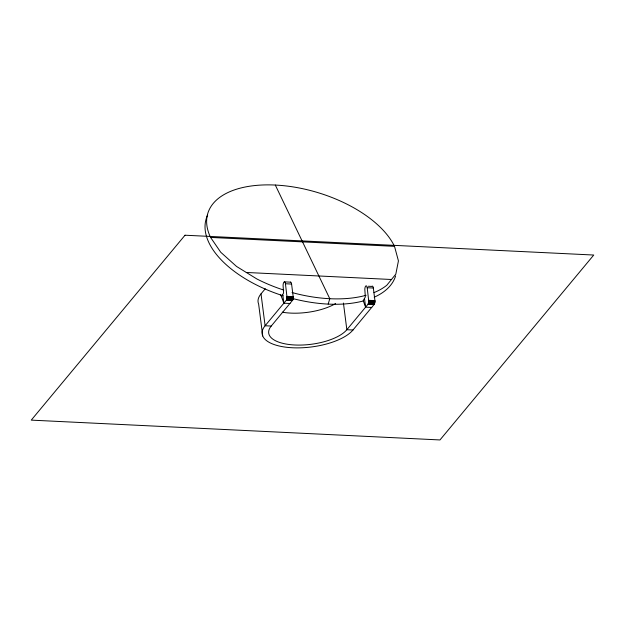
<?xml version="1.0" encoding="UTF-8"?>
<svg xmlns="http://www.w3.org/2000/svg" width="625" height="625" viewBox="0 0 625 625"><rect width="100%" height="100%" fill="white"/><g stroke="black" fill="none" stroke-linecap="round" stroke-linejoin="round"><path stroke-width="0.94" d="M289.992 303.492L283.859 303.195L286.391 300.125L287.055 297.641L285.453 283.758A3.297 1.203 -87.2 0 0 283.914 282.156A3.297 1.203 -87.2 0 0 283.148 286.531L283.586 293.039L281.438 296.625L283.859 303.195L265.102 325.758A47.266 19.227 -7.3 0 0 292.508 347.766A47.266 19.227 -7.3 0 0 352.977 330.016L374.406 304.133L374.93 300.625L373.328 288.023A3.297 1.203 -87.2 0 0 371.789 286.422L368.289 286.25M265.258 288.766L261.016 293.867L265.102 325.758L271.234 326.055L292.656 300.172L293.188 296.656L291.586 284.055A3.297 1.203 -87.2 0 0 290.359 282.195M371.734 307.461L365.609 307.164L368.133 304.094L368.797 301.602L367.195 287.727A3.297 1.203 -87.2 0 0 365.664 286.125A3.297 1.203 -87.2 0 0 364.891 290.5L365.336 297L363.188 300.594L365.609 307.164L346.844 329.719A40.672 16.539 -7.3 0 1 294.812 344.992A40.672 16.539 -7.3 0 1 271.234 326.055M328.172 304.102L329.789 298.711L275.305 185.055A98.922 51.602 16.7 0 0 210.578 237.422L220.766 252.281L236.523 266.43L256.781 278.914A98.922 51.602 16.7 0 0 283.766 290.07M210.578 237.422L394.508 246.336L398.43 260.898L395.812 274.156L386.836 285.219A98.922 51.602 16.7 0 1 374 292.594M246.305 272.461L391.477 279.5M284.547 281.867L290.672 282.164M285.453 283.758L291.586 284.055M367.195 287.727L373.328 288.023M287.055 296.359L293.188 296.656M368.797 300.328L374.93 300.625M287.07 296.781L293.203 297.078M368.82 300.742L374.953 301.039M287.07 297.211L293.203 297.508M368.82 301.172L374.953 301.469M287.055 297.641L293.18 297.938M368.797 301.602L374.93 301.898M287.008 298.062L293.141 298.359M368.758 302.031L374.883 302.328M286.945 298.477L293.078 298.773M368.695 302.445L374.82 302.742M286.867 298.875L293 299.172M368.609 302.836L374.742 303.133M286.766 299.242L292.898 299.539M368.516 303.203L374.648 303.5M286.656 299.578L292.789 299.875M368.398 303.539L374.531 303.836M286.531 299.875L292.656 300.172M368.273 303.836L374.406 304.133M286.391 300.125L292.523 300.422M368.133 304.094L374.266 304.391M352.977 330.016L346.844 329.719L343.43 303.039M280.609 294.891L281.438 296.625M364.555 298.945L365.609 307.164M282.812 294.984L283.859 303.195M262.719 335.977L258.641 304.094A47.266 19.227 -7.3 0 1 261.016 293.867M335.625 303.57A40.672 16.539 -7.3 0 1 282.289 312.203M395.602 275.961A98.922 51.602 16.7 0 1 374.211 297.211M363.602 300.898A98.922 51.602 16.7 0 1 292.305 298.438M283.062 295.758A98.922 51.602 16.7 0 1 207.664 214.992M366.117 295.266A98.922 51.602 16.7 0 1 292.055 292.547M275.305 185.055A98.922 51.602 16.7 0 1 394.508 246.336M185.023 235.219L31.25 420.125L439.977 439.945L593.75 255.039L185.023 235.219"/></g></svg>
